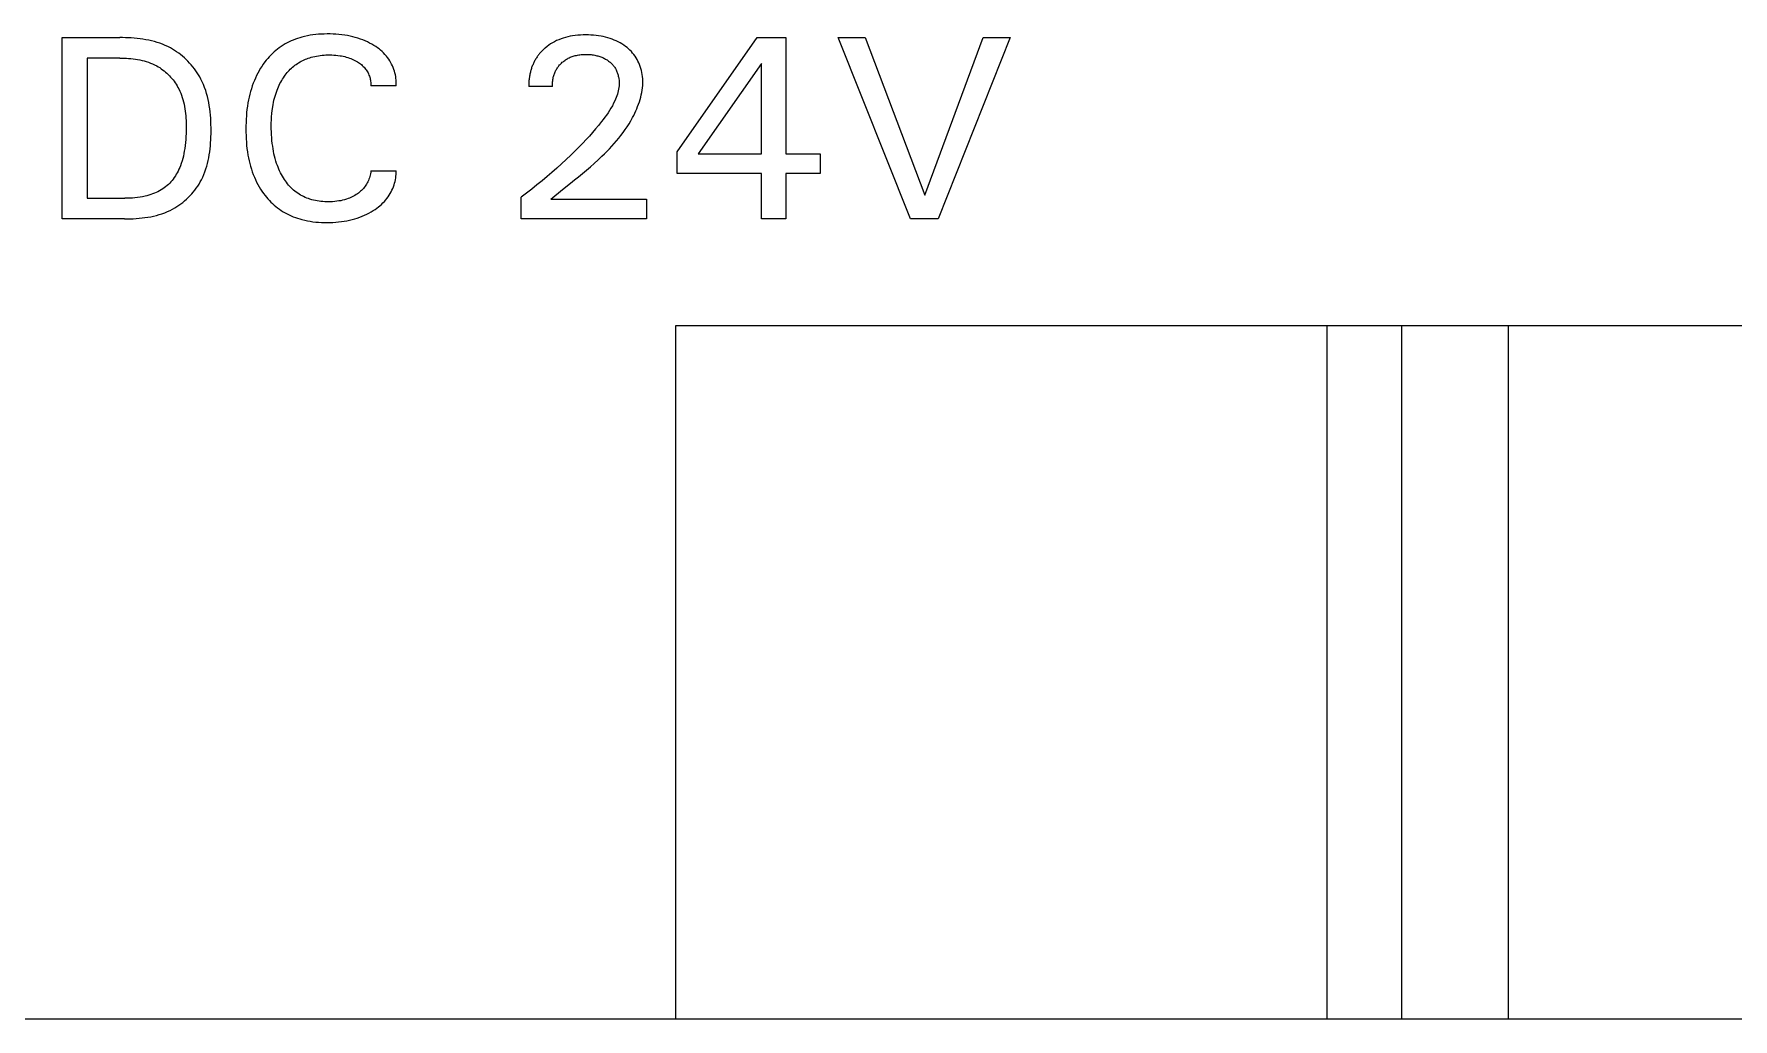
# Model space of a CAD drawing. Extents: x 0 to 420, y 0 to 297.
# Drawn here: x 160.54 to 176.45, y 227.5 to 236.73 of the extents above; entities that cross this region are included whole.
import ezdxf

# ---------------------------------------------------------------- set-up
doc = ezdxf.new("R2010")
doc.units = 0
doc.header["$LTSCALE"] = 23.1
doc.layers.add('10000_FRONT', color=7, linetype='CONTINUOUS')

msp = doc.modelspace()

# ---------------------------------------------------------------- linework, layer by layer
at = {"layer": '10000_FRONT', "color": 7, "linetype": 'CONTINUOUS'}
for p, q in [((160.8, 235), (160.8, 236.7)), ((160.8, 236.7), (161.339, 236.7)), ((161.366, 236.7), (161.339, 236.7)), ((161.393, 236.699), (161.366, 236.7)), ((161.42, 236.698), (161.393, 236.699)), ((161.447, 236.697), (161.42, 236.698)), ((161.474, 236.695), (161.447, 236.697)), ((161.502, 236.692), (161.474, 236.695)), ((163.025, 236.699), (163.005, 236.692)), ((163.046, 236.705), (163.025, 236.699)), ((163.071, 236.711), (163.046, 236.705)), ((163.097, 236.717), (163.071, 236.711)), ((163.123, 236.721), (163.097, 236.717)), ((163.149, 236.725), (163.123, 236.721)), ((163.175, 236.728), (163.149, 236.725)), ((163.202, 236.731), (163.175, 236.728)), ((163.228, 236.732), (163.202, 236.731)), ((163.254, 236.733), (163.228, 236.732)), ((163.281, 236.734), (163.254, 236.733)), ((163.309, 236.734), (163.281, 236.734)), ((163.337, 236.733), (163.309, 236.734)), ((163.364, 236.731), (163.337, 236.733)), ((163.392, 236.729), (163.364, 236.731)), ((163.42, 236.726), (163.392, 236.729)), ((163.447, 236.722), (163.42, 236.726)), ((163.472, 236.718), (163.447, 236.722)), ((163.497, 236.713), (163.472, 236.718)), ((163.522, 236.707), (163.497, 236.713)), ((163.546, 236.701), (163.522, 236.707)), ((163.57, 236.694), (163.546, 236.701)), ((163.594, 236.686), (163.57, 236.694)), ((165.494, 236.695), (165.473, 236.688)), ((165.515, 236.701), (165.494, 236.695)), ((165.537, 236.707), (165.515, 236.701)), ((165.558, 236.712), (165.537, 236.707)), ((165.582, 236.716), (165.558, 236.712)), ((165.607, 236.719), (165.582, 236.716)), ((165.631, 236.722), (165.607, 236.719)), ((165.656, 236.724), (165.631, 236.722)), ((165.68, 236.725), (165.656, 236.724)), ((165.705, 236.725), (165.68, 236.725)), ((165.729, 236.725), (165.705, 236.725)), ((165.753, 236.724), (165.729, 236.725)), ((165.777, 236.723), (165.753, 236.724)), ((165.801, 236.72), (165.777, 236.723)), ((165.824, 236.717), (165.801, 236.72)), ((165.848, 236.713), (165.824, 236.717)), ((165.869, 236.709), (165.848, 236.713)), ((165.89, 236.704), (165.869, 236.709)), ((165.911, 236.699), (165.89, 236.704)), ((165.932, 236.692), (165.911, 236.699)), ((166.56, 235.63), (167.31, 236.7)), ((167.31, 236.7), (167.578, 236.7)), ((167.578, 236.7), (167.578, 235.611)), ((168.746, 235), (168.071, 236.7)), ((168.071, 236.7), (168.323, 236.7)), ((168.323, 236.7), (168.88, 235.223)), ((168.88, 235.223), (169.429, 236.7)), ((169.681, 236.7), (169.006, 235)), ((169.429, 236.7), (169.681, 236.7)), ((161.529, 236.689), (161.502, 236.692)), ((161.556, 236.685), (161.529, 236.689)), ((161.583, 236.68), (161.556, 236.685)), ((161.61, 236.675), (161.583, 236.68)), ((161.636, 236.669), (161.61, 236.675)), ((161.663, 236.662), (161.636, 236.669)), ((161.689, 236.655), (161.663, 236.662)), ((161.715, 236.646), (161.689, 236.655)), ((161.74, 236.637), (161.715, 236.646)), ((161.765, 236.627), (161.74, 236.637)), ((161.79, 236.615), (161.765, 236.627)), ((161.814, 236.603), (161.79, 236.615)), ((161.834, 236.592), (161.814, 236.603)), ((161.853, 236.58), (161.834, 236.592)), ((161.872, 236.567), (161.853, 236.58)), ((161.891, 236.554), (161.872, 236.567)), ((161.909, 236.54), (161.891, 236.554)), ((161.927, 236.525), (161.909, 236.54)), ((162.754, 236.535), (162.74, 236.52)), ((162.769, 236.55), (162.754, 236.535)), ((162.785, 236.565), (162.769, 236.55)), ((162.801, 236.579), (162.785, 236.565)), ((162.817, 236.592), (162.801, 236.579)), ((162.834, 236.605), (162.817, 236.592)), ((162.852, 236.617), (162.834, 236.605)), ((162.87, 236.629), (162.852, 236.617)), ((162.888, 236.64), (162.87, 236.629)), ((162.907, 236.65), (162.888, 236.64)), ((162.926, 236.66), (162.907, 236.65)), ((162.945, 236.669), (162.926, 236.66)), ((162.965, 236.677), (162.945, 236.669)), ((162.985, 236.685), (162.965, 236.677)), ((163.005, 236.692), (162.985, 236.685)), ((163.235, 236.534), (163.253, 236.536)), ((163.253, 236.536), (163.27, 236.537)), ((163.27, 236.537), (163.287, 236.537)), ((163.287, 236.537), (163.305, 236.537)), ((163.305, 236.537), (163.325, 236.537)), ((163.325, 236.537), (163.344, 236.536)), ((163.344, 236.536), (163.364, 236.535)), ((163.364, 236.535), (163.383, 236.533)), ((163.616, 236.678), (163.594, 236.686)), ((163.637, 236.669), (163.616, 236.678)), ((163.659, 236.66), (163.637, 236.669)), ((163.68, 236.649), (163.659, 236.66)), ((163.7, 236.638), (163.68, 236.649)), ((163.72, 236.627), (163.7, 236.638)), ((163.737, 236.616), (163.72, 236.627)), ((163.753, 236.605), (163.737, 236.616)), ((163.768, 236.594), (163.753, 236.605)), ((163.783, 236.582), (163.768, 236.594)), ((163.797, 236.569), (163.783, 236.582)), ((163.811, 236.556), (163.797, 236.569)), ((163.824, 236.542), (163.811, 236.556)), ((163.837, 236.527), (163.824, 236.542)), ((165.263, 236.538), (165.258, 236.531)), ((165.268, 236.544), (165.263, 236.538)), ((165.273, 236.55), (165.268, 236.544)), ((165.279, 236.557), (165.273, 236.55)), ((165.284, 236.563), (165.279, 236.557)), ((165.29, 236.569), (165.284, 236.563)), ((165.295, 236.575), (165.29, 236.569)), ((165.301, 236.58), (165.295, 236.575)), ((165.307, 236.586), (165.301, 236.58)), ((165.313, 236.592), (165.307, 236.586)), ((165.319, 236.597), (165.313, 236.592)), ((165.325, 236.602), (165.319, 236.597)), ((165.342, 236.616), (165.325, 236.602)), ((165.359, 236.628), (165.342, 236.616)), ((165.376, 236.64), (165.359, 236.628)), ((165.394, 236.651), (165.376, 236.64)), ((165.413, 236.661), (165.394, 236.651)), ((165.432, 236.671), (165.413, 236.661)), ((165.452, 236.68), (165.432, 236.671)), ((165.473, 236.688), (165.452, 236.68)), ((165.617, 236.533), (165.628, 236.535)), ((165.628, 236.535), (165.639, 236.537)), ((165.639, 236.537), (165.65, 236.539)), ((165.65, 236.539), (165.661, 236.54)), ((165.661, 236.54), (165.672, 236.541)), ((165.672, 236.541), (165.683, 236.542)), ((165.683, 236.542), (165.694, 236.542)), ((165.694, 236.542), (165.705, 236.542)), ((165.705, 236.542), (165.717, 236.542)), ((165.717, 236.542), (165.729, 236.542)), ((165.729, 236.542), (165.742, 236.541)), ((165.742, 236.541), (165.754, 236.54)), ((165.754, 236.54), (165.766, 236.538)), ((165.766, 236.538), (165.778, 236.537)), ((165.778, 236.537), (165.79, 236.535)), ((165.79, 236.535), (165.8, 236.533)), ((165.952, 236.685), (165.932, 236.692)), ((165.972, 236.677), (165.952, 236.685)), ((165.99, 236.669), (165.972, 236.677)), ((166.009, 236.66), (165.99, 236.669)), ((166.026, 236.65), (166.009, 236.66)), ((166.044, 236.64), (166.026, 236.65)), ((166.061, 236.629), (166.044, 236.64)), ((166.077, 236.617), (166.061, 236.629)), ((166.092, 236.606), (166.077, 236.617)), ((166.106, 236.594), (166.092, 236.606)), ((166.119, 236.581), (166.106, 236.594)), ((166.132, 236.568), (166.119, 236.581)), ((166.144, 236.554), (166.132, 236.568)), ((166.156, 236.54), (166.144, 236.554)), ((166.167, 236.525), (166.156, 236.54)), ((161.033, 236.507), (161.033, 235.193)), ((161.339, 236.507), (161.033, 236.507)), ((161.339, 236.507), (161.359, 236.507)), ((161.359, 236.507), (161.38, 236.507)), ((161.38, 236.507), (161.401, 236.506)), ((161.401, 236.506), (161.422, 236.504)), ((161.422, 236.504), (161.443, 236.503)), ((161.443, 236.503), (161.465, 236.5)), ((161.465, 236.5), (161.485, 236.498)), ((161.485, 236.498), (161.506, 236.494)), ((161.506, 236.494), (161.527, 236.491)), ((161.527, 236.491), (161.548, 236.486)), ((161.548, 236.486), (161.568, 236.481)), ((161.568, 236.481), (161.588, 236.475)), ((161.588, 236.475), (161.608, 236.469)), ((161.608, 236.469), (161.628, 236.461)), ((161.628, 236.461), (161.647, 236.453)), ((161.647, 236.453), (161.666, 236.445)), ((161.666, 236.445), (161.685, 236.435)), ((161.685, 236.435), (161.699, 236.427)), ((161.699, 236.427), (161.713, 236.418)), ((161.713, 236.418), (161.727, 236.408)), ((161.727, 236.408), (161.741, 236.399)), ((161.741, 236.399), (161.755, 236.388)), ((161.755, 236.388), (161.768, 236.377)), ((161.768, 236.377), (161.78, 236.366)), ((161.945, 236.51), (161.927, 236.525)), ((161.962, 236.494), (161.945, 236.51)), ((161.978, 236.478), (161.962, 236.494)), ((161.994, 236.461), (161.978, 236.478)), ((162.009, 236.444), (161.994, 236.461)), ((162.024, 236.426), (162.009, 236.444)), ((162.038, 236.408), (162.024, 236.426)), ((162.051, 236.389), (162.038, 236.408)), ((162.064, 236.37), (162.051, 236.389)), ((162.644, 236.387), (162.632, 236.365)), ((162.656, 236.409), (162.644, 236.387)), ((162.67, 236.43), (162.656, 236.409)), ((162.684, 236.451), (162.67, 236.43)), ((162.699, 236.471), (162.684, 236.451)), ((162.712, 236.488), (162.699, 236.471)), ((162.726, 236.504), (162.712, 236.488)), ((162.74, 236.52), (162.726, 236.504)), ((162.908, 236.371), (162.917, 236.382)), ((162.917, 236.382), (162.927, 236.392)), ((162.927, 236.392), (162.937, 236.403)), ((162.937, 236.403), (162.947, 236.412)), ((162.947, 236.412), (162.958, 236.422)), ((162.958, 236.422), (162.969, 236.431)), ((162.969, 236.431), (162.98, 236.44)), ((162.98, 236.44), (162.992, 236.448)), ((162.992, 236.448), (163.003, 236.456)), ((163.003, 236.456), (163.015, 236.464)), ((163.015, 236.464), (163.028, 236.471)), ((163.028, 236.471), (163.04, 236.478)), ((163.04, 236.478), (163.053, 236.485)), ((163.053, 236.485), (163.066, 236.491)), ((163.066, 236.491), (163.079, 236.496)), ((163.079, 236.496), (163.092, 236.502)), ((163.092, 236.502), (163.105, 236.507)), ((163.105, 236.507), (163.119, 236.511)), ((163.119, 236.511), (163.133, 236.515)), ((163.133, 236.515), (163.149, 236.52)), ((163.149, 236.52), (163.166, 236.524)), ((163.166, 236.524), (163.183, 236.527)), ((163.183, 236.527), (163.201, 236.53)), ((163.201, 236.53), (163.218, 236.532)), ((163.218, 236.532), (163.235, 236.534)), ((163.383, 236.533), (163.403, 236.53)), ((163.403, 236.53), (163.418, 236.528)), ((163.418, 236.528), (163.432, 236.525)), ((163.432, 236.525), (163.447, 236.521)), ((163.447, 236.521), (163.461, 236.517)), ((163.461, 236.517), (163.475, 236.513)), ((163.475, 236.513), (163.49, 236.508)), ((163.49, 236.508), (163.503, 236.504)), ((163.503, 236.504), (163.516, 236.498)), ((163.516, 236.498), (163.528, 236.492)), ((163.528, 236.492), (163.541, 236.486)), ((163.541, 236.486), (163.553, 236.479)), ((163.553, 236.479), (163.565, 236.472)), ((163.565, 236.472), (163.575, 236.466)), ((163.575, 236.466), (163.584, 236.46)), ((163.584, 236.46), (163.594, 236.453)), ((163.594, 236.453), (163.603, 236.446)), ((163.603, 236.446), (163.611, 236.438)), ((163.611, 236.438), (163.62, 236.43)), ((163.62, 236.43), (163.628, 236.422)), ((163.628, 236.422), (163.635, 236.413)), ((163.635, 236.413), (163.642, 236.405)), ((163.642, 236.405), (163.648, 236.396)), ((163.648, 236.396), (163.654, 236.387)), ((163.654, 236.387), (163.66, 236.378)), ((163.66, 236.378), (163.665, 236.369)), ((163.848, 236.513), (163.837, 236.527)), ((163.859, 236.498), (163.848, 236.513)), ((163.868, 236.483), (163.859, 236.498)), ((163.877, 236.468), (163.868, 236.483)), ((163.886, 236.452), (163.877, 236.468)), ((163.894, 236.435), (163.886, 236.452)), ((163.901, 236.419), (163.894, 236.435)), ((163.907, 236.402), (163.901, 236.419)), ((163.912, 236.385), (163.907, 236.402)), ((163.917, 236.369), (163.912, 236.385)), ((165.188, 236.384), (165.186, 236.375)), ((165.191, 236.392), (165.188, 236.384)), ((165.193, 236.401), (165.191, 236.392)), ((165.196, 236.409), (165.193, 236.401)), ((165.198, 236.418), (165.196, 236.409)), ((165.201, 236.426), (165.198, 236.418)), ((165.204, 236.434), (165.201, 236.426)), ((165.208, 236.442), (165.204, 236.434)), ((165.211, 236.45), (165.208, 236.442)), ((165.215, 236.458), (165.211, 236.45)), ((165.218, 236.466), (165.215, 236.458)), ((165.222, 236.474), (165.218, 236.466)), ((165.226, 236.482), (165.222, 236.474)), ((165.231, 236.489), (165.226, 236.482)), ((165.235, 236.497), (165.231, 236.489)), ((165.24, 236.504), (165.235, 236.497)), ((165.244, 236.511), (165.24, 236.504)), ((165.249, 236.518), (165.244, 236.511)), ((165.253, 236.525), (165.249, 236.518)), ((165.258, 236.531), (165.253, 236.525)), ((165.415, 236.369), (165.418, 236.378)), ((165.418, 236.378), (165.422, 236.386)), ((165.422, 236.386), (165.426, 236.393)), ((165.426, 236.393), (165.43, 236.401)), ((165.43, 236.401), (165.434, 236.408)), ((165.434, 236.408), (165.439, 236.416)), ((165.439, 236.416), (165.444, 236.423)), ((165.444, 236.423), (165.449, 236.43)), ((165.449, 236.43), (165.454, 236.436)), ((165.454, 236.436), (165.46, 236.443)), ((165.46, 236.443), (165.466, 236.449)), ((165.466, 236.449), (165.472, 236.455)), ((165.472, 236.455), (165.478, 236.461)), ((165.478, 236.461), (165.485, 236.468)), ((165.485, 236.468), (165.492, 236.474)), ((165.492, 236.474), (165.5, 236.48)), ((165.5, 236.48), (165.508, 236.486)), ((165.508, 236.486), (165.516, 236.492)), ((165.516, 236.492), (165.524, 236.497)), ((165.524, 236.497), (165.533, 236.502)), ((165.533, 236.502), (165.541, 236.506)), ((165.541, 236.506), (165.55, 236.511)), ((165.55, 236.511), (165.559, 236.515)), ((165.559, 236.515), (165.569, 236.519)), ((165.569, 236.519), (165.578, 236.522)), ((165.578, 236.522), (165.588, 236.525)), ((165.588, 236.525), (165.597, 236.528)), ((165.597, 236.528), (165.607, 236.531)), ((165.607, 236.531), (165.617, 236.533)), ((165.8, 236.533), (165.809, 236.53)), ((165.809, 236.53), (165.819, 236.528)), ((165.819, 236.528), (165.828, 236.525)), ((165.828, 236.525), (165.837, 236.522)), ((165.837, 236.522), (165.846, 236.519)), ((165.846, 236.519), (165.855, 236.515)), ((165.855, 236.515), (165.864, 236.512)), ((165.864, 236.512), (165.873, 236.508)), ((165.873, 236.508), (165.881, 236.504)), ((165.881, 236.504), (165.889, 236.499)), ((165.889, 236.499), (165.897, 236.495)), ((165.897, 236.495), (165.904, 236.49)), ((165.904, 236.49), (165.912, 236.485)), ((165.912, 236.485), (165.919, 236.479)), ((165.919, 236.479), (165.927, 236.473)), ((165.927, 236.473), (165.933, 236.468)), ((165.933, 236.468), (165.939, 236.462)), ((165.939, 236.462), (165.945, 236.457)), ((165.945, 236.457), (165.951, 236.451)), ((165.951, 236.451), (165.957, 236.444)), ((165.957, 236.444), (165.962, 236.438)), ((165.962, 236.438), (165.968, 236.431)), ((165.968, 236.431), (165.973, 236.425)), ((165.973, 236.425), (165.977, 236.418)), ((165.977, 236.418), (165.982, 236.41)), ((165.982, 236.41), (165.986, 236.403)), ((165.986, 236.403), (165.99, 236.396)), ((165.99, 236.396), (165.994, 236.388)), ((165.994, 236.388), (165.997, 236.38)), ((165.997, 236.38), (166, 236.372)), ((166.177, 236.51), (166.167, 236.525)), ((166.186, 236.495), (166.177, 236.51)), ((166.194, 236.479), (166.186, 236.495)), ((166.202, 236.462), (166.194, 236.479)), ((166.209, 236.446), (166.202, 236.462)), ((166.215, 236.429), (166.209, 236.446)), ((166.221, 236.411), (166.215, 236.429)), ((166.226, 236.392), (166.221, 236.411)), ((166.23, 236.373), (166.226, 236.392)), ((167.351, 236.458), (166.759, 235.611)), ((167.351, 235.611), (167.351, 236.458)), ((161.78, 236.366), (161.793, 236.354)), ((161.793, 236.354), (161.804, 236.342)), ((161.804, 236.342), (161.816, 236.33)), ((161.816, 236.33), (161.827, 236.317)), ((161.827, 236.317), (161.838, 236.304)), ((161.838, 236.304), (161.848, 236.29)), ((161.848, 236.29), (161.858, 236.277)), ((161.858, 236.277), (161.867, 236.262)), ((161.867, 236.262), (161.876, 236.248)), ((161.876, 236.248), (161.884, 236.233)), ((161.884, 236.233), (161.892, 236.219)), ((161.892, 236.219), (161.902, 236.199)), ((162.077, 236.351), (162.064, 236.37)), ((162.088, 236.331), (162.077, 236.351)), ((162.099, 236.311), (162.088, 236.331)), ((162.112, 236.285), (162.099, 236.311)), ((162.124, 236.259), (162.112, 236.285)), ((162.134, 236.231), (162.124, 236.259)), ((162.144, 236.204), (162.134, 236.231)), ((162.572, 236.22), (162.564, 236.194)), ((162.58, 236.246), (162.572, 236.22)), ((162.59, 236.272), (162.58, 236.246)), ((162.6, 236.297), (162.59, 236.272)), ((162.61, 236.32), (162.6, 236.297)), ((162.62, 236.343), (162.61, 236.32)), ((162.632, 236.365), (162.62, 236.343)), ((162.814, 236.208), (162.82, 236.223)), ((162.82, 236.223), (162.826, 236.238)), ((162.826, 236.238), (162.833, 236.253)), ((162.833, 236.253), (162.84, 236.268)), ((162.84, 236.268), (162.848, 236.282)), ((162.848, 236.282), (162.856, 236.296)), ((162.856, 236.296), (162.864, 236.31)), ((162.864, 236.31), (162.873, 236.324)), ((162.873, 236.324), (162.882, 236.337)), ((162.882, 236.337), (162.89, 236.349)), ((162.89, 236.349), (162.899, 236.36)), ((162.899, 236.36), (162.908, 236.371)), ((163.665, 236.369), (163.669, 236.359)), ((163.669, 236.359), (163.674, 236.349)), ((163.674, 236.349), (163.678, 236.339)), ((163.678, 236.339), (163.681, 236.329)), ((163.681, 236.329), (163.684, 236.32)), ((163.684, 236.32), (163.686, 236.31)), ((163.686, 236.31), (163.688, 236.3)), ((163.688, 236.3), (163.689, 236.29)), ((163.689, 236.29), (163.691, 236.28)), ((163.691, 236.28), (163.691, 236.27)), ((163.691, 236.27), (163.692, 236.259)), ((163.692, 236.259), (163.692, 236.249)), ((163.93, 236.249), (163.692, 236.249)), ((163.921, 236.352), (163.917, 236.369)), ((163.924, 236.335), (163.921, 236.352)), ((163.927, 236.318), (163.924, 236.335)), ((163.929, 236.301), (163.927, 236.318)), ((163.93, 236.284), (163.929, 236.301)), ((163.93, 236.267), (163.93, 236.284)), ((163.93, 236.249), (163.93, 236.267)), ((165.172, 236.279), (165.171, 236.27)), ((165.171, 236.27), (165.171, 236.26)), ((165.171, 236.26), (165.171, 236.25)), ((165.171, 236.25), (165.171, 236.241)), ((165.392, 236.241), (165.171, 236.241)), ((165.173, 236.289), (165.172, 236.279)), ((165.174, 236.308), (165.173, 236.298)), ((165.173, 236.298), (165.173, 236.289)), ((165.175, 236.318), (165.174, 236.308)), ((165.177, 236.327), (165.175, 236.318)), ((165.178, 236.337), (165.177, 236.327)), ((165.18, 236.346), (165.178, 236.337)), ((165.182, 236.356), (165.18, 236.346)), ((165.184, 236.365), (165.182, 236.356)), ((165.186, 236.375), (165.184, 236.365)), ((165.392, 236.263), (165.393, 236.274)), ((165.392, 236.252), (165.392, 236.263)), ((165.392, 236.241), (165.392, 236.252)), ((165.393, 236.274), (165.394, 236.284)), ((165.394, 236.284), (165.395, 236.295)), ((165.395, 236.295), (165.397, 236.306)), ((165.397, 236.306), (165.399, 236.317)), ((165.399, 236.317), (165.401, 236.328)), ((165.401, 236.328), (165.403, 236.336)), ((165.403, 236.336), (165.406, 236.345)), ((165.406, 236.345), (165.408, 236.353)), ((165.408, 236.353), (165.411, 236.361)), ((165.411, 236.361), (165.415, 236.369)), ((166, 236.372), (166.003, 236.364)), ((166.003, 236.364), (166.006, 236.356)), ((166.006, 236.356), (166.008, 236.348)), ((166.008, 236.348), (166.01, 236.339)), ((166.01, 236.339), (166.012, 236.33)), ((166.013, 236.216), (166.01, 236.2)), ((166.012, 236.33), (166.014, 236.321)), ((166.015, 236.233), (166.013, 236.216)), ((166.014, 236.321), (166.015, 236.312)), ((166.015, 236.312), (166.017, 236.302)), ((166.017, 236.249), (166.015, 236.233)), ((166.017, 236.302), (166.017, 236.293)), ((166.017, 236.293), (166.018, 236.284)), ((166.018, 236.265), (166.017, 236.249)), ((166.018, 236.284), (166.018, 236.274)), ((166.018, 236.274), (166.018, 236.265)), ((166.233, 236.353), (166.23, 236.373)), ((166.236, 236.334), (166.233, 236.353)), ((166.233, 236.207), (166.236, 236.23)), ((166.238, 236.314), (166.236, 236.334)), ((166.236, 236.23), (166.238, 236.252)), ((166.238, 236.294), (166.238, 236.314)), ((166.239, 236.275), (166.238, 236.294)), ((166.238, 236.252), (166.239, 236.275)), ((161.902, 236.199), (161.91, 236.179)), ((161.91, 236.179), (161.918, 236.159)), ((161.918, 236.159), (161.925, 236.138)), ((161.925, 236.138), (161.931, 236.118)), ((161.931, 236.118), (161.937, 236.097)), ((161.937, 236.097), (161.942, 236.075)), ((161.942, 236.075), (161.946, 236.054)), ((162.152, 236.176), (162.144, 236.204)), ((162.16, 236.148), (162.152, 236.176)), ((162.167, 236.12), (162.16, 236.148)), ((162.173, 236.091), (162.167, 236.12)), ((162.178, 236.062), (162.173, 236.091)), ((162.182, 236.033), (162.178, 236.062)), ((162.535, 236.057), (162.531, 236.027)), ((162.54, 236.088), (162.535, 236.057)), ((162.545, 236.115), (162.54, 236.088)), ((162.551, 236.141), (162.545, 236.115)), ((162.557, 236.168), (162.551, 236.141)), ((162.564, 236.194), (162.557, 236.168)), ((162.773, 236.052), (162.776, 236.072)), ((162.776, 236.072), (162.78, 236.092)), ((162.78, 236.092), (162.784, 236.112)), ((162.784, 236.112), (162.789, 236.131)), ((162.789, 236.131), (162.794, 236.151)), ((162.794, 236.151), (162.8, 236.17)), ((162.8, 236.17), (162.807, 236.189)), ((162.807, 236.189), (162.814, 236.208)), ((165.954, 236.061), (165.941, 236.039)), ((165.966, 236.084), (165.954, 236.061)), ((165.977, 236.107), (165.966, 236.084)), ((165.984, 236.122), (165.977, 236.107)), ((165.99, 236.138), (165.984, 236.122)), ((165.996, 236.153), (165.99, 236.138)), ((166.001, 236.169), (165.996, 236.153)), ((166.006, 236.185), (166.001, 236.169)), ((166.01, 236.2), (166.006, 236.185)), ((166.191, 236.054), (166.2, 236.075)), ((166.2, 236.075), (166.207, 236.097)), ((166.207, 236.097), (166.214, 236.119)), ((166.214, 236.119), (166.22, 236.141)), ((166.22, 236.141), (166.225, 236.163)), ((166.225, 236.163), (166.23, 236.185)), ((166.23, 236.185), (166.233, 236.207)), ((161.946, 236.054), (161.949, 236.033)), ((161.949, 236.033), (161.953, 236.011)), ((161.953, 236.011), (161.955, 235.989)), ((161.955, 235.989), (161.957, 235.967)), ((161.957, 235.967), (161.959, 235.945)), ((161.959, 235.945), (161.96, 235.924)), ((161.96, 235.924), (161.961, 235.902)), ((161.961, 235.902), (161.961, 235.88)), ((162.185, 236.004), (162.182, 236.033)), ((162.188, 235.974), (162.185, 236.004)), ((162.191, 235.945), (162.188, 235.974)), ((162.192, 235.915), (162.191, 235.945)), ((162.193, 235.885), (162.192, 235.915)), ((162.522, 235.904), (162.521, 235.873)), ((162.523, 235.935), (162.522, 235.904)), ((162.525, 235.965), (162.523, 235.935)), ((162.528, 235.996), (162.525, 235.965)), ((162.531, 236.027), (162.528, 235.996)), ((162.759, 235.899), (162.76, 235.929)), ((162.759, 235.87), (162.759, 235.899)), ((162.76, 235.929), (162.762, 235.958)), ((162.762, 235.958), (162.764, 235.987)), ((162.764, 235.987), (162.768, 236.016)), ((162.768, 236.016), (162.773, 236.052)), ((165.853, 235.912), (165.825, 235.877)), ((165.869, 235.933), (165.853, 235.912)), ((165.884, 235.953), (165.869, 235.933)), ((165.899, 235.974), (165.884, 235.953)), ((165.914, 235.995), (165.899, 235.974)), ((165.928, 236.017), (165.914, 235.995)), ((165.941, 236.039), (165.928, 236.017)), ((166.11, 235.892), (166.127, 235.921)), ((166.127, 235.921), (166.143, 235.95)), ((166.143, 235.95), (166.154, 235.97)), ((166.154, 235.97), (166.164, 235.991)), ((166.164, 235.991), (166.174, 236.012)), ((166.174, 236.012), (166.183, 236.033)), ((166.183, 236.033), (166.191, 236.054)), ((161.957, 235.744), (161.955, 235.716)), ((161.959, 235.772), (161.957, 235.744)), ((161.961, 235.801), (161.959, 235.772)), ((161.961, 235.88), (161.961, 235.858)), ((161.961, 235.858), (161.961, 235.829)), ((161.961, 235.829), (161.961, 235.801)), ((162.19, 235.713), (162.192, 235.741)), ((162.192, 235.741), (162.193, 235.769)), ((162.194, 235.855), (162.193, 235.885)), ((162.193, 235.769), (162.194, 235.797)), ((162.194, 235.825), (162.194, 235.855)), ((162.194, 235.797), (162.194, 235.825)), ((162.521, 235.873), (162.52, 235.842)), ((162.52, 235.842), (162.521, 235.812)), ((162.521, 235.812), (162.522, 235.781)), ((162.522, 235.781), (162.523, 235.75)), ((162.523, 235.75), (162.525, 235.72)), ((162.759, 235.843), (162.759, 235.87)), ((162.76, 235.816), (162.759, 235.843)), ((162.761, 235.789), (162.76, 235.816)), ((162.763, 235.762), (162.761, 235.789)), ((162.765, 235.735), (162.763, 235.762)), ((165.708, 235.744), (165.678, 235.711)), ((165.739, 235.776), (165.708, 235.744)), ((165.768, 235.81), (165.739, 235.776)), ((165.797, 235.843), (165.768, 235.81)), ((165.825, 235.877), (165.797, 235.843)), ((165.993, 235.732), (166.014, 235.757)), ((166.014, 235.757), (166.034, 235.783)), ((166.034, 235.783), (166.054, 235.81)), ((166.054, 235.81), (166.073, 235.837)), ((166.073, 235.837), (166.092, 235.864)), ((166.092, 235.864), (166.11, 235.892)), ((161.935, 235.589), (161.929, 235.566)), ((161.94, 235.613), (161.935, 235.589)), ((161.944, 235.636), (161.94, 235.613)), ((161.948, 235.659), (161.944, 235.636)), ((161.952, 235.688), (161.948, 235.659)), ((161.955, 235.716), (161.952, 235.688)), ((162.173, 235.574), (162.178, 235.602)), ((162.178, 235.602), (162.182, 235.629)), ((162.182, 235.629), (162.186, 235.657)), ((162.186, 235.657), (162.188, 235.685)), ((162.188, 235.685), (162.19, 235.713)), ((162.525, 235.72), (162.528, 235.689)), ((162.528, 235.689), (162.531, 235.659)), ((162.531, 235.659), (162.535, 235.629)), ((162.535, 235.629), (162.54, 235.598)), ((162.54, 235.598), (162.545, 235.572)), ((162.768, 235.708), (162.765, 235.735)), ((162.772, 235.682), (162.768, 235.708)), ((162.775, 235.658), (162.772, 235.682)), ((162.779, 235.635), (162.775, 235.658)), ((162.784, 235.611), (162.779, 235.635)), ((162.79, 235.588), (162.784, 235.611)), ((162.795, 235.565), (162.79, 235.588)), ((165.564, 235.597), (165.521, 235.557)), ((165.606, 235.638), (165.564, 235.597)), ((165.647, 235.68), (165.606, 235.638)), ((165.678, 235.711), (165.647, 235.68)), ((165.821, 235.554), (165.856, 235.587)), ((165.856, 235.587), (165.88, 235.61)), ((165.88, 235.61), (165.904, 235.634)), ((165.904, 235.634), (165.927, 235.658)), ((165.927, 235.658), (165.949, 235.682)), ((165.949, 235.682), (165.971, 235.707)), ((165.971, 235.707), (165.993, 235.732)), ((166.56, 235.425), (166.56, 235.63)), ((166.759, 235.611), (167.351, 235.611)), ((167.578, 235.611), (167.9, 235.611)), ((167.9, 235.611), (167.9, 235.425)), ((161.878, 235.433), (161.869, 235.418)), ((161.886, 235.449), (161.878, 235.433)), ((161.894, 235.465), (161.886, 235.449)), ((161.901, 235.481), (161.894, 235.465)), ((161.907, 235.498), (161.901, 235.481)), ((161.915, 235.52), (161.907, 235.498)), ((161.923, 235.543), (161.915, 235.52)), ((161.929, 235.566), (161.923, 235.543)), ((162.127, 235.417), (162.137, 235.442)), ((162.137, 235.442), (162.146, 235.468)), ((162.146, 235.468), (162.154, 235.494)), ((162.154, 235.494), (162.162, 235.521)), ((162.162, 235.521), (162.168, 235.547)), ((162.168, 235.547), (162.173, 235.574)), ((162.545, 235.572), (162.551, 235.545)), ((162.551, 235.545), (162.558, 235.519)), ((162.558, 235.519), (162.565, 235.493)), ((162.565, 235.493), (162.572, 235.467)), ((162.572, 235.467), (162.581, 235.441)), ((162.581, 235.441), (162.59, 235.416)), ((162.802, 235.542), (162.795, 235.565)), ((162.809, 235.52), (162.802, 235.542)), ((162.816, 235.502), (162.809, 235.52)), ((162.822, 235.485), (162.816, 235.502)), ((162.829, 235.467), (162.822, 235.485)), ((162.837, 235.45), (162.829, 235.467)), ((162.845, 235.433), (162.837, 235.45)), ((162.854, 235.417), (162.845, 235.433)), ((163.688, 235.424), (163.685, 235.411)), ((163.69, 235.437), (163.688, 235.424)), ((163.692, 235.451), (163.69, 235.437)), ((163.692, 235.451), (163.93, 235.451)), ((163.929, 235.417), (163.93, 235.434)), ((163.93, 235.434), (163.93, 235.451)), ((165.388, 235.436), (165.342, 235.397)), ((165.433, 235.476), (165.388, 235.436)), ((165.478, 235.517), (165.433, 235.476)), ((165.521, 235.557), (165.478, 235.517)), ((165.637, 235.396), (165.675, 235.427)), ((165.675, 235.427), (165.712, 235.458)), ((165.712, 235.458), (165.749, 235.489)), ((165.749, 235.489), (165.785, 235.521)), ((165.785, 235.521), (165.821, 235.554)), ((167.351, 235.425), (166.56, 235.425)), ((167.351, 235), (167.351, 235.425)), ((167.578, 235.425), (167.578, 235)), ((167.9, 235.425), (167.578, 235.425)), ((161.712, 235.264), (161.696, 235.255)), ((161.728, 235.273), (161.712, 235.264)), ((161.742, 235.282), (161.728, 235.273)), ((161.756, 235.292), (161.742, 235.282)), ((161.769, 235.302), (161.756, 235.292)), ((161.782, 235.313), (161.769, 235.302)), ((161.795, 235.324), (161.782, 235.313)), ((161.807, 235.336), (161.795, 235.324)), ((161.818, 235.348), (161.807, 235.336)), ((161.829, 235.36), (161.818, 235.348)), ((161.84, 235.373), (161.829, 235.36)), ((161.85, 235.388), (161.84, 235.373)), ((161.86, 235.403), (161.85, 235.388)), ((161.869, 235.418), (161.86, 235.403)), ((162.028, 235.252), (162.042, 235.27)), ((162.042, 235.27), (162.056, 235.289)), ((162.056, 235.289), (162.069, 235.308)), ((162.069, 235.308), (162.082, 235.327)), ((162.082, 235.327), (162.093, 235.347)), ((162.093, 235.347), (162.104, 235.367)), ((162.104, 235.367), (162.116, 235.391)), ((162.116, 235.391), (162.127, 235.417)), ((162.59, 235.416), (162.6, 235.391)), ((162.6, 235.391), (162.61, 235.368)), ((162.61, 235.368), (162.621, 235.346)), ((162.621, 235.346), (162.632, 235.323)), ((162.632, 235.323), (162.644, 235.302)), ((162.644, 235.302), (162.657, 235.28)), ((162.657, 235.28), (162.671, 235.26)), ((162.863, 235.4), (162.854, 235.417)), ((162.872, 235.384), (162.863, 235.4)), ((162.881, 235.37), (162.872, 235.384)), ((162.891, 235.357), (162.881, 235.37)), ((162.9, 235.343), (162.891, 235.357)), ((162.91, 235.33), (162.9, 235.343)), ((162.921, 235.317), (162.91, 235.33)), ((162.932, 235.305), (162.921, 235.317)), ((162.943, 235.293), (162.932, 235.305)), ((162.955, 235.282), (162.943, 235.293)), ((162.967, 235.27), (162.955, 235.282)), ((162.98, 235.26), (162.967, 235.27)), ((163.605, 235.267), (163.595, 235.259)), ((163.614, 235.277), (163.605, 235.267)), ((163.622, 235.286), (163.614, 235.277)), ((163.63, 235.296), (163.622, 235.286)), ((163.638, 235.306), (163.63, 235.296)), ((163.645, 235.316), (163.638, 235.306)), ((163.651, 235.327), (163.645, 235.316)), ((163.657, 235.338), (163.651, 235.327)), ((163.663, 235.349), (163.657, 235.338)), ((163.668, 235.361), (163.663, 235.349)), ((163.673, 235.373), (163.668, 235.361)), ((163.678, 235.386), (163.673, 235.373)), ((163.682, 235.398), (163.678, 235.386)), ((163.685, 235.411), (163.682, 235.398)), ((163.881, 235.253), (163.889, 235.269)), ((163.889, 235.269), (163.896, 235.285)), ((163.896, 235.285), (163.903, 235.302)), ((163.903, 235.302), (163.909, 235.318)), ((163.909, 235.318), (163.914, 235.334)), ((163.914, 235.334), (163.918, 235.351)), ((163.918, 235.351), (163.922, 235.367)), ((163.922, 235.367), (163.925, 235.384)), ((163.925, 235.384), (163.927, 235.4)), ((163.927, 235.4), (163.929, 235.417)), ((165.2, 235.28), (165.151, 235.241)), ((165.248, 235.319), (165.2, 235.28)), ((165.296, 235.358), (165.248, 235.319)), ((165.342, 235.397), (165.296, 235.358)), ((165.451, 235.245), (165.488, 235.275)), ((165.488, 235.275), (165.562, 235.335)), ((165.562, 235.335), (165.6, 235.366)), ((165.6, 235.366), (165.637, 235.396)), ((161.033, 235.193), (161.386, 235.193)), ((161.41, 235.193), (161.386, 235.193)), ((161.434, 235.194), (161.41, 235.193)), ((161.458, 235.195), (161.434, 235.194)), ((161.481, 235.197), (161.458, 235.195)), ((161.505, 235.2), (161.481, 235.197)), ((161.529, 235.204), (161.505, 235.2)), ((161.553, 235.208), (161.529, 235.204)), ((161.576, 235.213), (161.553, 235.208)), ((161.594, 235.217), (161.576, 235.213)), ((161.611, 235.222), (161.594, 235.217)), ((161.629, 235.228), (161.611, 235.222)), ((161.646, 235.234), (161.629, 235.228)), ((161.663, 235.24), (161.646, 235.234)), ((161.68, 235.248), (161.663, 235.24)), ((161.696, 235.255), (161.68, 235.248)), ((161.834, 235.092), (161.854, 235.103)), ((161.854, 235.103), (161.874, 235.115)), ((161.874, 235.115), (161.893, 235.128)), ((161.893, 235.128), (161.911, 235.141)), ((161.911, 235.141), (161.93, 235.155)), ((161.93, 235.155), (161.947, 235.17)), ((161.947, 235.17), (161.965, 235.185)), ((161.965, 235.185), (161.981, 235.201)), ((161.981, 235.201), (161.998, 235.218)), ((161.998, 235.218), (162.013, 235.235)), ((162.013, 235.235), (162.028, 235.252)), ((162.671, 235.26), (162.685, 235.239)), ((162.685, 235.239), (162.7, 235.219)), ((162.7, 235.219), (162.713, 235.203)), ((162.713, 235.203), (162.727, 235.187)), ((162.727, 235.187), (162.741, 235.172)), ((162.741, 235.172), (162.755, 235.157)), ((162.755, 235.157), (162.77, 235.143)), ((162.77, 235.143), (162.786, 235.129)), ((162.786, 235.129), (162.802, 235.115)), ((162.802, 235.115), (162.818, 235.103)), ((162.818, 235.103), (162.835, 235.09)), ((162.993, 235.25), (162.98, 235.26)), ((163.006, 235.241), (162.993, 235.25)), ((163.019, 235.232), (163.006, 235.241)), ((163.033, 235.224), (163.019, 235.232)), ((163.047, 235.216), (163.033, 235.224)), ((163.061, 235.209), (163.047, 235.216)), ((163.076, 235.202), (163.061, 235.209)), ((163.091, 235.196), (163.076, 235.202)), ((163.106, 235.19), (163.091, 235.196)), ((163.121, 235.185), (163.106, 235.19)), ((163.138, 235.18), (163.121, 235.185)), ((163.155, 235.176), (163.138, 235.18)), ((163.172, 235.172), (163.155, 235.176)), ((163.189, 235.169), (163.172, 235.172)), ((163.206, 235.166), (163.189, 235.169)), ((163.224, 235.164), (163.206, 235.166)), ((163.241, 235.162), (163.224, 235.164)), ((163.259, 235.161), (163.241, 235.162)), ((163.276, 235.16), (163.259, 235.161)), ((163.294, 235.16), (163.276, 235.16)), ((163.314, 235.161), (163.294, 235.16)), ((163.333, 235.161), (163.314, 235.161)), ((163.353, 235.163), (163.333, 235.161)), ((163.373, 235.165), (163.353, 235.163)), ((163.392, 235.168), (163.373, 235.165)), ((163.41, 235.171), (163.392, 235.168)), ((163.427, 235.175), (163.41, 235.171)), ((163.445, 235.179), (163.427, 235.175)), ((163.462, 235.184), (163.445, 235.179)), ((163.479, 235.19), (163.462, 235.184)), ((163.492, 235.195), (163.479, 235.19)), ((163.505, 235.201), (163.492, 235.195)), ((163.517, 235.207), (163.505, 235.201)), ((163.53, 235.213), (163.517, 235.207)), ((163.542, 235.22), (163.53, 235.213)), ((163.554, 235.228), (163.542, 235.22)), ((163.565, 235.235), (163.554, 235.228)), ((163.575, 235.242), (163.565, 235.235)), ((163.586, 235.25), (163.575, 235.242)), ((163.595, 235.259), (163.586, 235.25)), ((163.746, 235.1), (163.762, 235.112)), ((163.762, 235.112), (163.777, 235.124)), ((163.777, 235.124), (163.791, 235.136)), ((163.791, 235.136), (163.805, 235.15)), ((163.805, 235.15), (163.818, 235.164)), ((163.818, 235.164), (163.831, 235.178)), ((163.831, 235.178), (163.842, 235.192)), ((163.842, 235.192), (163.853, 235.207)), ((163.853, 235.207), (163.863, 235.222)), ((163.863, 235.222), (163.872, 235.237)), ((163.872, 235.237), (163.881, 235.253)), ((165.151, 235.241), (165.101, 235.204)), ((165.101, 235), (165.101, 235.204)), ((165.378, 235.186), (165.414, 235.216)), ((165.378, 235.186), (166.273, 235.186)), ((165.414, 235.216), (165.451, 235.245)), ((166.273, 235.186), (166.273, 235)), ((161.384, 235), (160.8, 235)), ((161.384, 235), (161.411, 235)), ((161.411, 235), (161.439, 235.001)), ((161.439, 235.001), (161.466, 235.002)), ((161.466, 235.002), (161.493, 235.004)), ((161.493, 235.004), (161.521, 235.006)), ((161.521, 235.006), (161.548, 235.009)), ((161.548, 235.009), (161.575, 235.012)), ((161.575, 235.012), (161.602, 235.016)), ((161.602, 235.016), (161.629, 235.021)), ((161.629, 235.021), (161.656, 235.027)), ((161.656, 235.027), (161.682, 235.033)), ((161.682, 235.033), (161.709, 235.04)), ((161.709, 235.04), (161.734, 235.049)), ((161.734, 235.049), (161.76, 235.058)), ((161.76, 235.058), (161.785, 235.068)), ((161.785, 235.068), (161.81, 235.079)), ((161.81, 235.079), (161.834, 235.092)), ((162.835, 235.09), (162.852, 235.079)), ((162.852, 235.079), (162.87, 235.067)), ((162.87, 235.067), (162.889, 235.057)), ((162.889, 235.057), (162.907, 235.047)), ((162.907, 235.047), (162.926, 235.038)), ((162.926, 235.038), (162.946, 235.029)), ((162.946, 235.029), (162.965, 235.021)), ((162.965, 235.021), (162.985, 235.013)), ((162.985, 235.013), (163.005, 235.006)), ((163.005, 235.006), (163.025, 235)), ((163.025, 235), (163.046, 234.994)), ((163.046, 234.994), (163.072, 234.988)), ((163.072, 234.988), (163.097, 234.983)), ((163.097, 234.983), (163.123, 234.978)), ((163.123, 234.978), (163.149, 234.974)), ((163.149, 234.974), (163.175, 234.971)), ((163.175, 234.971), (163.202, 234.969)), ((163.202, 234.969), (163.228, 234.967)), ((163.228, 234.967), (163.254, 234.967)), ((163.254, 234.967), (163.281, 234.966)), ((163.281, 234.966), (163.308, 234.967)), ((163.308, 234.967), (163.335, 234.968)), ((163.335, 234.968), (163.362, 234.969)), ((163.362, 234.969), (163.389, 234.972)), ((163.389, 234.972), (163.416, 234.975)), ((163.416, 234.975), (163.443, 234.979)), ((163.443, 234.979), (163.468, 234.983)), ((163.468, 234.983), (163.492, 234.988)), ((163.492, 234.988), (163.516, 234.994)), ((163.516, 234.994), (163.54, 235.001)), ((163.54, 235.001), (163.564, 235.008)), ((163.564, 235.008), (163.588, 235.016)), ((163.588, 235.016), (163.61, 235.025)), ((163.61, 235.025), (163.631, 235.034)), ((163.631, 235.034), (163.653, 235.044)), ((163.653, 235.044), (163.674, 235.055)), ((163.674, 235.055), (163.694, 235.066)), ((163.694, 235.066), (163.714, 235.078)), ((163.714, 235.078), (163.731, 235.089)), ((163.731, 235.089), (163.746, 235.1)), ((166.273, 235), (165.101, 235)), ((167.578, 235), (167.351, 235)), ((169.006, 235), (168.746, 235)), ((166.55, 227.5), (166.55, 234)), ((166.55, 234), (180.8, 234)), ((172.65, 227.5), (172.65, 234)), ((173.35, 227.5), (173.35, 234)), ((174.35, 227.5), (174.35, 234)), ((193.3, 227.5), (159.8, 227.5))]:
    msp.add_line(p, q, dxfattribs=at)

doc.saveas('drawing.dxf')
